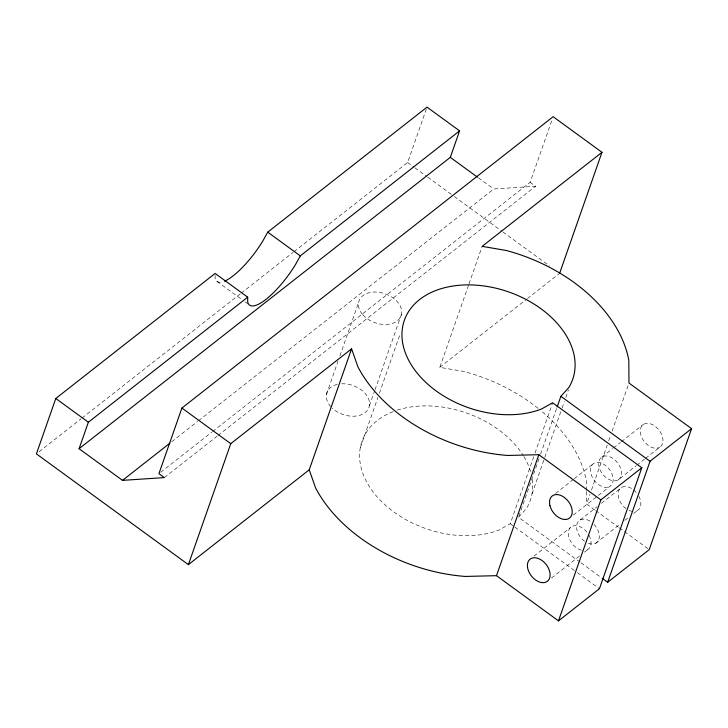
<?xml version="1.0" encoding="UTF-8"?>
<svg xmlns="http://www.w3.org/2000/svg" width="728" height="728" viewBox="0 0 728 728"><rect width="100%" height="100%" fill="white"/><g stroke="black" fill="none" stroke-linecap="round" stroke-linejoin="round"><path stroke-width="0.55" stroke-dasharray="3.64 2.73" d="M215.115 275.321L215.097 278.151A47.056 13.741 -53.9 0 0 222.632 281.827M326.472 394.267L338.047 361.188M339.921 355.856L358.595 302.52M294.021 251.679L407.625 162.517L426.271 109.264M369.414 405.742L374.647 390.809M375.02 389.735L401.547 313.995M360.26 447.838L377.887 397.524M379.388 393.238L400.382 333.288M538.11 408.353A145.864 100.218 19.3 0 0 463.973 371.489L439.785 367.34L468.65 284.903M469.023 283.829L482.145 246.364M212.603 431.531L530.157 182.3L552.024 119.874M393.129 411.629A89.198 61.288 19.3 0 0 377.714 497.506A89.198 61.288 19.3 0 0 499.19 529.966L510.264 523.76L534.634 454.163M535.007 453.089L552.625 402.775M518.882 516.207L539.13 458.394M540.631 454.117L556.756 408.071M532.059 493.748L544.426 458.422M544.799 457.348L561.67 409.172M562.052 408.099L564.3 401.674M565.802 397.397L568.422 389.899M594.767 509.955L586.604 504.004L589.98 494.367M591.473 490.08L607.225 445.117M608.726 440.831L610.601 435.481M612.093 431.204L628.219 385.158M39.085 451.76L81.127 418.764M82.018 418.063L240.349 293.803M241.241 293.102L293.129 252.379M171.717 441.75L197.652 421.385M198.553 420.684L493.739 189.007L535.59 186.259L530.157 182.3M160.724 472.245L211.712 432.232M164.364 477.604L217.144 436.19M218.036 435.481L535.59 186.259M439.785 367.34L526.526 299.263M527.427 298.562L559.623 273.291M555.564 493.411L573.364 479.443M574.255 478.742L593.83 463.372M601.947 456.984L612.557 448.648M613.449 447.957L620.52 442.406M621.403 441.714L643.506 424.36M573.318 515.051L609.8 486.413A14.05 9.346 51.9 0 0 604.832 465.001A14.05 9.346 51.9 0 0 590.817 473.264A14.05 9.346 51.9 0 0 609.8 486.413M618.181 479.861A14.05 9.346 51.9 0 0 612.903 458.413A14.05 9.346 51.9 0 0 599.117 466.985A14.05 9.346 51.9 0 0 618.181 479.861L635.863 465.975M636.754 465.283L644.708 459.04M645.59 458.349L659.741 447.238A14.05 9.346 51.9 0 0 654.463 425.789A14.05 9.346 51.9 0 0 640.676 434.37A14.05 9.346 51.9 0 0 659.741 447.238M533.997 556.137L570.488 527.5M580.225 519.938L597.024 506.752M601.446 503.285L621.776 487.323M551.515 577.996L579.989 555.646M584.438 552.161L588.888 548.666M595.65 543.279L620.411 523.841M624.833 520.374L628.373 517.599M633.679 513.44L637.209 510.656M478.36 177.796L493.739 189.007M407.625 162.517L414.032 167.194M414.951 167.859L426.854 176.531M427.773 177.195L453.408 195.887M454.317 196.551L501.938 231.249M502.848 231.913L549.549 265.947M595.677 510.619L618.372 527.154M619.282 527.818L648.32 548.985M217.09 281.463L241.514 299.263M245.136 301.902L248.758 304.541M580.098 562.162L518.509 517.28L526.308 508.69A89.198 61.288 19.3 0 0 532.141 478.369M581.017 562.835L601.237 577.577M510.264 523.76L513.941 526.435M514.86 527.108L576.449 571.99M577.368 572.663L599.426 588.734M586.513 490.417L586.459 481.354A145.864 100.218 19.3 0 0 541.587 411.202M586.522 491.546L586.604 504.004M397.17 410.183A89.198 61.288 19.3 0 1 523.359 455.701M523.923 456.62A89.198 61.288 19.3 0 1 530.712 471.971M341.696 383.802A22.295 15.324 19.3 0 1 367.431 396.551A22.295 15.324 19.3 0 1 360.287 415.124A22.295 15.324 19.3 0 1 332.305 408.19M330.831 406.679A22.295 15.324 19.3 0 1 337.528 384.348M638.784 496.168A14.05 9.346 51.9 0 1 634.789 511.402M632.004 511.293A14.05 9.346 51.9 0 1 629.047 510.346M626.125 508.626A14.05 9.346 51.9 0 1 618.636 491.082A14.05 9.346 51.9 0 1 632.869 489.362M633.569 489.899A14.05 9.346 51.9 0 1 636.763 493.12M594.003 524.351A14.05 9.346 51.9 0 1 598.798 539.521A14.05 9.346 51.9 0 1 587.487 542.961M584.566 541.241A14.05 9.346 51.9 0 1 577.077 523.696A14.05 9.346 51.9 0 1 591.309 521.976M588.961 535.244A14.05 9.346 51.9 0 1 585.203 550.459M581.472 550.222A14.05 9.346 51.9 0 1 569.069 529.565A14.05 9.346 51.9 0 1 588.515 534.461M362.963 314.933A22.295 15.324 19.3 0 0 400.109 317.726A22.295 15.324 19.3 0 0 377.14 292.11A22.295 15.324 19.3 0 0 362.963 314.933"/><path stroke-width="1.09" d="M309.227 469.806L315.597 487.942A145.864 100.218 19.3 0 0 465.301 576.44L496.487 575.675L558.485 620.866L600.855 499.881L538.856 454.7L507.671 455.455A145.864 100.218 19.3 0 1 357.967 366.958L351.597 348.83L309.227 469.806L188.397 564.637L36.4 453.872L55.792 398.489L215.124 273.437L247.693 297.179L247.666 301.883A47.056 13.741 -53.9 0 0 295.377 264.764L300.309 255.883L459.586 130.867L427.018 107.134L267.74 232.141L262.808 241.032A47.056 13.741 -53.9 0 1 224.47 281.181M559.623 273.291L601.983 152.307L553.134 116.698L181.909 408.053L158.931 473.655L164.364 477.604L122.513 480.362L79.088 448.712L88.37 422.222L247.693 297.179M188.397 564.637L230.767 443.661L351.597 348.83M79.088 448.712L450.314 157.357L459.586 130.867M496.487 575.675L538.856 454.7M557.129 407.007L560.879 396.296L568.677 387.706A89.198 61.288 19.3 0 0 491.891 287.314A89.198 61.288 19.3 0 0 406.069 354.673A89.198 61.288 19.3 0 0 541.559 408.981L552.625 402.775L641.796 467.758L599.426 588.734L558.485 620.866M602.156 578.241L607.671 582.264L650.04 461.279L691.6 428.665L628.965 383.019L628.819 360.369A145.864 100.218 19.3 0 0 506.342 250.505L482.145 246.364L601.983 152.307M691.6 428.665L649.23 549.649L607.671 582.264M122.513 480.362L169.924 443.152M600.855 499.881L641.796 467.758M450.314 157.357L477.459 177.141M560.879 396.296L650.04 461.279M267.74 232.141L300.309 255.883M181.909 408.053L230.767 443.661M55.792 398.489L88.37 422.222M549.877 505.396A14.05 9.346 51.9 0 0 568.868 518.536A14.05 9.346 51.9 0 0 563.891 497.133A14.05 9.346 51.9 0 0 549.877 505.396M527.527 567.385A14.05 9.346 51.9 0 0 545.918 582.136A14.05 9.346 51.9 0 0 542.815 561.106A14.05 9.346 51.9 0 0 527.527 567.385"/></g></svg>
